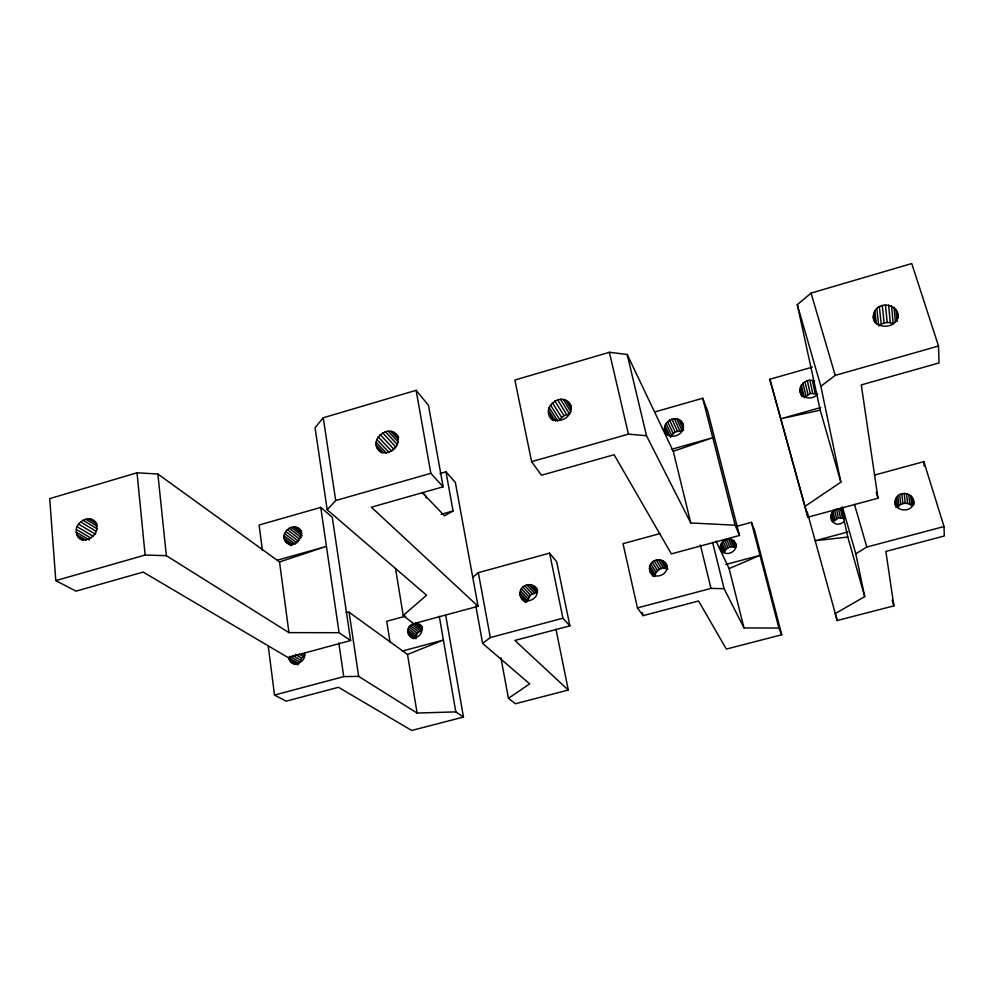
<?xml version="1.0" encoding="UTF-8"?>
<svg xmlns="http://www.w3.org/2000/svg" width="994" height="994" viewBox="0 0 994 994"><rect width="100%" height="100%" fill="white"/><g stroke="black" fill="none" stroke-linecap="round" stroke-linejoin="round"><path stroke-width="1.49" d="M76.327 532.299C74.152 520.558 94.691 512.32 96.654 526.385C98.891 538.176 78.215 546.452 76.327 532.299L89.361 539.99M913.474 501.56C913.66 513.873 892.252 512.009 895.432 499.783C898.526 489.011 915.959 493.223 913.71 504.368M897.744 315.086C897.955 330.704 869.787 329.648 873.701 313.52C877.429 300.238 900.179 303.468 897.992 317.981M844.142 521.701C829.282 532.647 825.318 503.759 842.552 510.108M800.99 394.63C796.604 386.256 806.581 377.037 814.695 381.274M722.638 552.527C713.729 542.712 733 532.088 736.094 545.023M662.675 560.753L667.806 569.264C662.464 566.182 655.034 570.37 654.835 576.508L649.48 568.133C649.778 558.429 664.564 556.789 667.136 566.182M666.862 434.738C656.947 423.32 679.399 410.808 683.437 425.382M529.007 584.497L536.474 592.623L530.436 595.083L527.59 600.96L519.974 592.971C520.483 583.776 533.728 581.577 537.568 589.939M552.763 420.387C537.916 407.838 564.418 388.716 571.264 406.583M413.703 623.623L421.779 629.985L417.244 633.302L415.977 636.868L407.813 630.606C408.335 623.337 418.399 620.852 422.413 627.052M380.516 451.984C366.028 441.063 390.17 421.071 398.544 437.285M302.3 653.642L304.798 655.158L301.604 658.14L300.076 662.228L289.987 656.251M297.653 528.025C307.444 534.635 293.789 550.465 285.763 541.854C278.568 532.647 294.472 520.719 301.244 530.871M732.205 539.767L735.697 547.632C731.559 545.358 725.856 547.669 724.489 552.179L720.824 544.401M670.528 437.273L675.038 431.881L682.058 430.775L676.74 418.847M287.291 529.591L299.418 539.046L296.796 542.898L284.619 533.517M910.715 495.658L911.597 505.536C907.472 501.871 900.353 502.827 897.458 507.549L896.327 497.721M842.85 511.512L844.366 518.52L838.464 517.911L833.73 521.378L831.742 513.028M478.064 606.278L371.383 507.201L443.138 486.811L428.489 405.39L416.126 390.307L323.249 417.766L315.061 427.693L327.2 509.785L426.588 595.232L403.216 615.46L413.653 623.673L478.064 606.278L455.364 482.45L445.971 471.827L440.081 473.504M817.466 394.084L810.234 393.5L804.394 397.786L801.375 385.063M560.442 399.166L569.512 414.038L563.958 415.641L559.697 419.605L550.403 404.869M382.553 432.763L395.736 446.94L391.425 450.941L378.13 436.851M327.2 509.785L335.711 500.529L430.837 473.318L443.138 486.811M472.982 577.141L478.313 572.656L549.595 553.136L556.677 561.772L569.897 625.847L514.88 640.459L568.295 690.06L515.364 703.752L508.468 698.322L500.914 657.854M804.867 506.455L840.862 482.165L820.224 410.187L797.3 304.673L811.054 293.106L911.734 263.547L938.51 346.024L939.032 362.934L861.264 384.902L878 498.218L807.898 517.153L769.853 379.273L812.297 367.146M508.468 698.322L529.665 683.847L482.637 643.404L490.328 637.552L562.927 618.206L569.897 625.847M840.862 482.165L820.87 386.293L835.221 375.372L938.51 346.024M891.543 306.028L893.159 323.609C888.412 321.534 882.61 322.528 878.783 326.007L876.832 308.513M816.571 395.165C811.849 399.886 802.32 398.619 800.319 391.822M944.014 526.547L944.3 535.99L885.865 551.446L893.892 605.855L837.209 620.517L835.233 613.571L864.718 596.611L855.797 553.782L866.805 547.035L944.014 526.547L923.848 461.638L874.844 475.008M445.971 471.827L453.065 510.953L444.467 515.787L422.152 492.502M659.854 533.641L623.014 543.681L637.44 607.918L643.043 615.659L698.571 600.985L726.341 649.082L781.744 634.756L778.898 628.071L743.997 627.922L729.111 568.605L759.988 555.348L725.744 564.517M346.136 612.192L349.08 612.217L407.54 654.474L443.399 640.049L402.197 651.082M655.133 411.851L702.696 398.259L707.529 410.559L739.486 535.468L671.36 553.882L614.106 454.718L541.444 475.244L531.616 461.663L514.892 380.031L609.397 352.298L627.189 354.473L673.273 451.288L712.773 437.708L671.584 449.3M262.416 550.44L259.136 525.018L320.739 507.412L332.269 517.265L350.633 640.546L287.962 657.481L143.136 572.072L75.966 591.157L55.801 580.608L49.7 498.615L137.035 472.796L157.872 474.026L279.525 561.945L326.442 546.389L277.512 560.156M55.801 580.608L145.124 555.05L166.358 555.671L288.943 632.619L339.078 632.706L350.633 640.546M531.616 461.663L628.444 434.142L646.498 435.732L690.755 522.956L735.125 525.205L739.486 535.468M441.162 514.308L453.065 510.953M820.733 407.54L780.737 418.797L820.224 410.187M405.676 616.131L386.716 621.275L390.008 641.987M736.666 526.348L751.414 522.347L754.595 530.461L781.744 634.756M847.807 531.989L815.167 540.724L847.783 537.046L864.718 596.611M274.506 695.067L343.738 676.616L358.685 676.392L417.082 713.046L455.811 711.878L463.465 717.059L411.69 730.453L338.482 687.276L286.16 701.168L274.506 695.067L268.243 646.038M637.44 607.918L710.996 588.398L724.092 588.684L743.997 627.922M298.821 663.607L288.745 657.655C290.36 668.54 306.699 662.973 304.549 653.381M78.091 537.033L83.31 540.09M290.335 661.408L295.367 664.352M79.88 538.698L82.49 540.227M291.814 662.737L294.323 664.203M76.886 534.859L86.006 540.214M289.279 659.668L298.113 664.849M76.451 529.541L90.789 538.052M77.259 526.783L92.877 536.101M293.044 655.605L300.586 660.115M78.7 524.198L95.586 534.337M295.317 654.375L301.604 658.14M80.663 521.962L96.207 531.355M299.281 654.176L303.033 656.45M83.024 520.222L97.238 528.87M85.621 519.116L97.213 526.199M88.28 518.694L97.275 524.211M90.814 519.005L95.933 522.148M549.657 415.542C556.367 427.321 576.209 415.877 569.786 404.111M284.644 540.077L291.963 545.644M407.813 630.606L408.41 634.222L414.237 638.657M285.763 541.854L290.633 545.557M408.41 634.222L413.057 638.633M649.48 568.133C649.244 582.024 672.155 575.663 665.682 563.76M284.06 538.002L292.596 544.513M407.875 632.482L416.039 638.707M284.06 535.766L295.032 544.178M408.236 628.742L416.387 635.017M285.725 531.405L297.877 540.823M409.106 626.99L417.244 633.302M410.373 625.499L418.486 631.824M289.204 528.187L301.294 537.655M411.938 624.344L420.04 630.693M291.354 527.28L302.201 535.828M295.727 527.193L301.716 531.952M417.343 623.611L421.928 627.251M293.578 526.944L301.99 533.592M415.554 623.375L422.45 628.829M378.466 449.847C387.71 459.34 404.434 443.933 395.562 434.018M422.674 492.689L425.581 495.795L426.252 497.882M519.974 592.971C519.738 608.676 544.7 598.301 534.809 586.895M418.983 624.331C427.37 629.774 416.163 643.13 409.379 635.725M376.974 447.66L382.106 453.003M520.794 597.183L525.553 602.215M522.012 598.922L524.857 601.879M376.167 445.088L383.349 452.581M520.098 595.145L526.77 602.103M376.092 442.305L386.355 453.053M376.763 439.485L389.064 452.444M520.421 590.796L528.025 598.81M521.415 588.759L529.007 596.81M380.106 434.552L393.351 448.692M522.881 587.007L530.436 595.083M524.72 585.652L532.25 593.753M385.299 431.595L397.401 444.703M526.808 584.795L534.312 592.921M388.157 431.123L398.209 442.069M390.953 431.396L397.948 439.05M531.169 584.758L537.679 591.865M393.475 432.378L398.457 437.845M533.144 585.578L536.847 589.641M665.632 432.142C671.248 441.858 687.935 432.601 682.282 422.748M721.42 549.955C725.955 558.168 739.784 550.601 734.951 542.413M548.725 413.007L553.397 420.3M649.678 570.283L653.493 576.247M551.285 417.691L552.826 420.114M651.716 573.998L653.244 576.371M650.436 572.283L651.965 574.656M548.526 410.261L555.547 421.232M549.11 407.49L557.659 420.947M649.865 565.971L655.22 574.37M650.821 563.946L656.152 572.395M552.329 402.595L561.585 417.381M652.263 562.206L657.556 570.68M554.751 400.818L563.958 415.641M654.089 560.864L659.357 569.351M557.522 399.65L566.655 414.498M656.189 560.007L661.432 568.518M658.426 559.697L663.632 568.208M563.312 399.414L570.817 411.802M660.637 559.945L665.794 568.469M565.934 400.371L571.165 409.043M568.146 401.974L571.115 406.919M664.39 562.057L667.309 566.903M716.04 541.134L729.111 568.605M664.787 430.042L667.247 435.26M720.712 548.191L722.539 552.068M664.564 427.768L668.266 435.608M720.513 546.302L723.557 552.763M664.986 425.482L669.906 435.968M666.017 423.32L671.534 435.161M721.644 542.612L725.285 550.428M667.583 421.444L673.075 433.309M722.911 541.084L726.539 548.912M669.583 419.977L675.038 431.881M724.539 539.891L728.13 547.744M671.882 419.021L677.287 430.936M726.403 539.133L729.969 546.986M674.317 418.636L679.685 430.564M728.403 538.847L731.932 546.712M730.379 539.071L733.883 546.936M678.964 419.642L683.661 430.24M680.853 420.971L683.189 426.264M733.771 540.91L736.069 546.141M876.248 492.316L878 498.218M811.054 293.106L835.221 375.372M892.177 599.966L893.892 605.855M797.3 304.673L820.87 386.293M854.492 504.368L866.805 547.035M842.452 507.002L855.797 553.782M769.853 379.273L807.898 517.153M807.24 511.972L837.209 620.517M751.414 522.347L778.898 628.071M702.696 398.259L735.125 525.205M712.636 542.513L724.092 588.684M700.36 544.961L710.996 588.398M673.273 451.288L690.755 522.956M801.251 393.922L801.934 396.718M800.021 389.536L801.375 395.165M830.661 516.731L831.667 520.881M800.381 387.238L802.406 395.687M830.947 514.817L832.612 521.763M627.189 354.473L646.498 435.732M802.941 383.162L805.935 395.923M833.009 511.475L834.972 519.85M609.397 352.298L628.444 434.142M804.978 381.671L807.923 394.456M834.649 510.282L836.588 518.669M807.327 380.69L810.234 393.5M836.55 509.5L838.464 517.911M642.36 612.652L643.043 615.659M809.849 380.292L812.707 393.102M838.601 509.214L840.477 517.625M812.359 380.478L815.179 393.301M840.638 509.413L842.49 517.837M841.322 507.3L847.783 537.046M549.595 553.136L562.927 618.206M555.981 629.202L568.295 690.06M478.313 572.656L490.328 637.552M475.791 605.918L482.637 643.404M416.126 390.307L430.837 473.318M445.747 615.534L463.465 717.059M439.298 616.317L455.811 711.878M395.513 568.419L403.216 615.46M407.54 654.474L417.082 713.046M323.249 417.766L335.711 500.529M349.08 612.217L358.685 676.392M320.739 507.412L339.078 632.706M338.805 642.807L343.738 676.616M279.525 561.945L288.943 632.619M895.457 504.144L895.793 506.928M873.291 316.34L873.801 320.664M895.134 501.97L895.631 506.145M873.701 313.52L874.708 322.205M895.432 499.783L896.24 506.778M874.906 310.849L876.41 323.932M897.768 495.956L898.862 505.809M879.355 306.674L881.243 324.206M899.645 494.565L900.713 504.455M882.287 305.444L884.113 323.013M901.844 493.683L902.875 503.585M157.872 474.026L166.358 555.671M885.43 304.909L887.182 322.491M904.217 493.335L905.199 503.25M137.035 472.796L145.124 555.05M888.599 305.108L890.276 322.702M906.59 493.571L907.534 503.473M908.802 494.366L909.709 504.256M894.091 307.618L895.383 322.242M896.054 309.755L897.06 321.435M912.194 497.373L912.927 505.822M897.296 312.302L897.793 318.13M913.138 499.386L913.61 505.002M923.848 461.638L924.122 466.111"/></g></svg>
